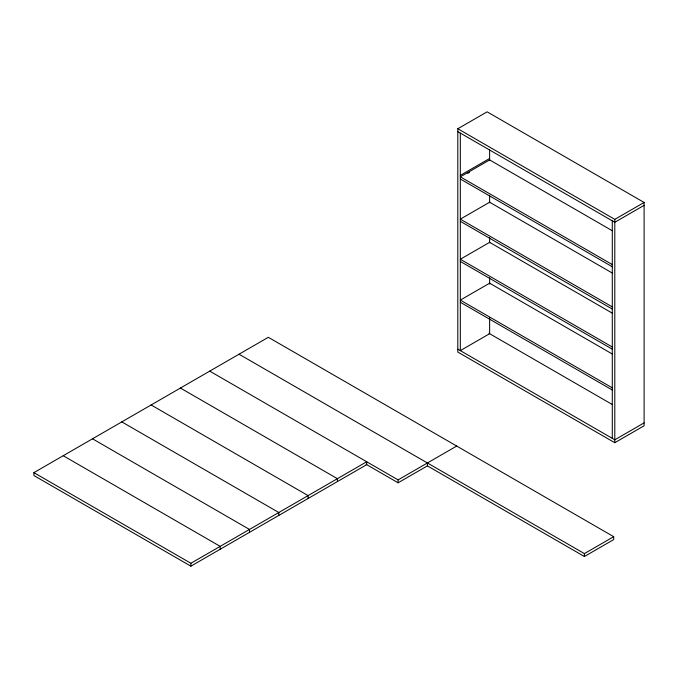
<?xml version="1.0" encoding="UTF-8"?>
<svg xmlns="http://www.w3.org/2000/svg" width="678" height="678" viewBox="0 0 678 678"><rect width="100%" height="100%" fill="white"/><g stroke="black" fill="none" stroke-linecap="round" stroke-linejoin="round"><path stroke-width="1.02" d="M457.811 128.744L487.118 111.828L644.1 202.459L644.1 425.784L614.793 442.709L457.811 352.068L457.811 128.744L614.793 219.375L644.1 202.459M460.32 175.39L489.626 158.474M467.65 173.339L469.481 172.28M33.9 472.642L190.882 563.274L366.705 461.76L366.705 464.667L190.882 566.172L33.9 475.541L33.9 472.642L268.327 337.297L613.7 536.688L613.7 539.586L584.394 556.511L427.411 465.871L398.105 482.795L366.095 464.311M644.1 205.358L614.793 222.282L457.811 131.642M209.722 371.129L398.105 479.888L456.709 446.056M644.1 422.886L614.793 439.802L457.811 349.17M239.029 354.213L584.394 553.604L613.7 536.688M612.293 230.74L489.626 159.923L460.32 176.839L612.285 264.573M460.32 179.017L612.285 266.751M612.293 273.039L489.626 202.222L460.32 219.138L612.285 306.871M460.32 221.316L612.285 309.049M612.293 313.16L489.626 242.343L460.32 259.259L612.285 346.992M460.32 261.437L612.285 349.17M612.293 354.009L489.626 283.184L460.32 300.108L612.285 387.841M460.32 302.278L612.285 390.011M488.94 333.305L612.158 404.444M180.416 388.045L337.407 478.685L337.407 481.583M151.118 404.969L308.1 495.601L308.1 498.5M121.811 421.886L278.794 512.517L278.794 515.416M92.505 438.802L249.496 529.442L249.496 532.34M63.207 455.718L220.189 546.358L220.189 549.256M614.793 219.375L614.793 442.709M612.285 220.825L612.285 438.352M584.394 553.604L584.394 556.511M489.626 149.965L489.626 160.644M489.626 195.374L489.626 202.764M489.626 237.614L489.626 242.894M489.626 277.734L489.626 284.074M489.626 317.863L489.626 333.703L460.32 350.619L460.32 133.091M427.411 462.972L427.411 465.871M398.105 479.888L398.105 482.795M190.882 563.274L190.882 566.172"/></g></svg>
